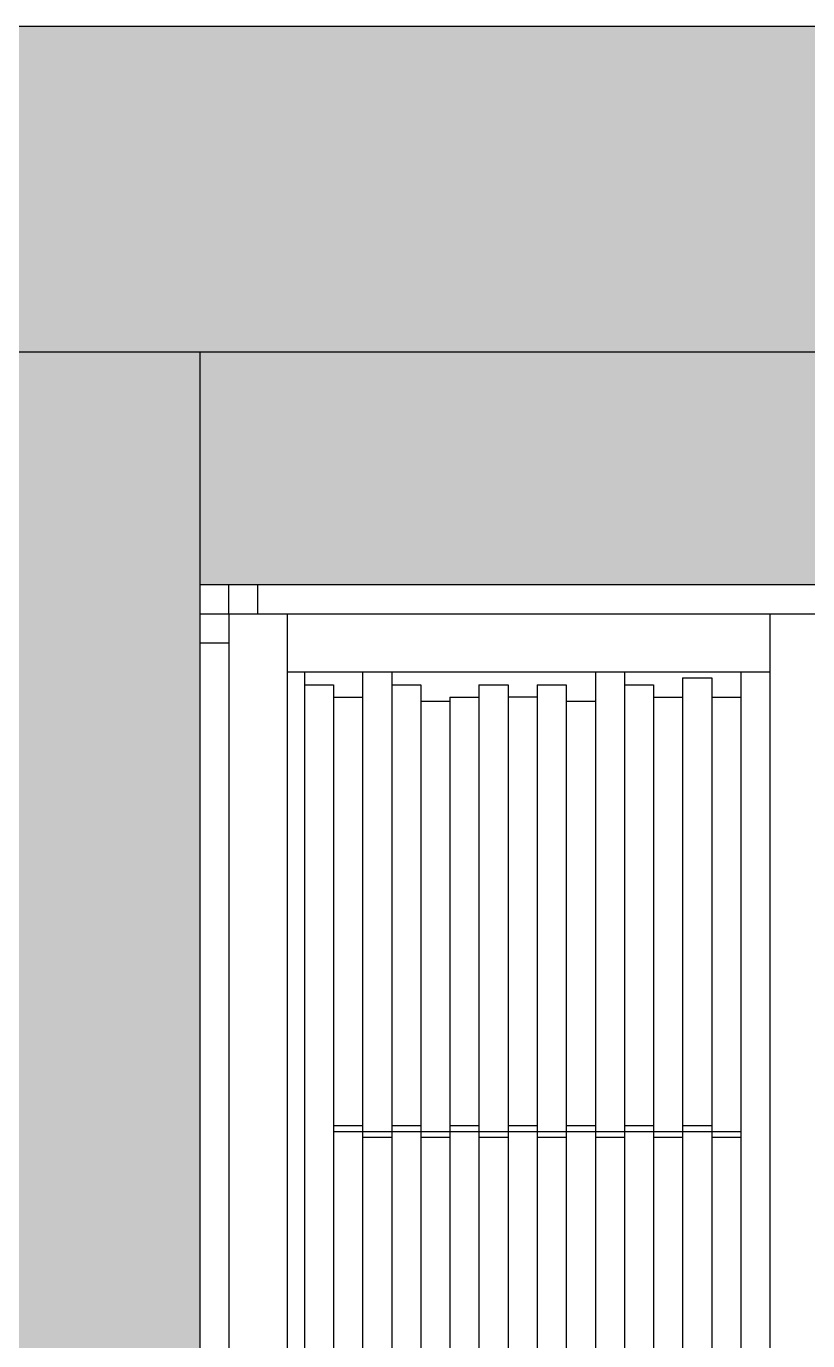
# Model space of a CAD drawing. Header units: millimetres. Extents: x 3409 to 3822, y 896 to 1108.
# Drawn here: x 3425.321 to 3426.664, y 1036.378 to 1038.638 of the extents above; entities that cross this region are included whole.
import ezdxf

# ---------------------------------------------------------------- set-up
doc = ezdxf.new("R2010")
doc.units = ezdxf.units.MM
for name, color, linetype in [('a-epipla', 8, 'Continuous'), ('a-toixoi', 5, 'Continuous'), ('toixoi_provolh', 150, 'Continuous')]:
    doc.layers.add(name, color=color, linetype=linetype)

msp = doc.modelspace()

# ---------------------------------------------------------------- hatches: boundary and pattern name
at = {"layer": 'a-epipla', "true_color": 0xc7c8ca}
h = msp.add_hatch(color=9, dxfattribs=at)
h.dxf.hatch_style = 1
h.paths.add_polyline_path([(3429.0192, 1038.6376), (3412.7192, 1038.6376), (3412.7192, 1038.0776), (3429.0192, 1038.0776)])
h.paths.add_polyline_path([(3479.1192, 1038.6376), (3462.2192, 1038.6376), (3462.2192, 1038.0776), (3478.5192, 1038.0776), (3478.5192, 1034.8776), (3479.1192, 1034.8776)])
at = {"layer": 'toixoi_provolh', "true_color": 0xa7a8aa}
h = msp.add_hatch(color=253, dxfattribs=at)
h.dxf.hatch_style = 1
h.paths.add_polyline_path([(3415.0192, 1038.0776), (3415.0192, 1037.6776)], flags=17)
h.paths.add_polyline_path([(3415.4192, 1038.0776), (3415.0192, 1038.0776), (3415.0192, 1037.6776), (3415.0192, 1035.0776), (3415.4192, 1035.0776)])
h.paths.add_polyline_path([(3418.4192, 1038.0776), (3415.4192, 1038.0776), (3415.4192, 1037.6776), (3418.4192, 1037.6776)])
h.paths.add_polyline_path([(3418.8192, 1038.0776), (3418.4192, 1038.0776), (3418.4192, 1037.6776), (3418.4192, 1035.0776), (3418.8192, 1035.0776)])
h.paths.add_polyline_path([(3421.8192, 1038.0776), (3418.8192, 1038.0776), (3418.8192, 1037.6776), (3421.8192, 1037.6776)])
h.paths.add_polyline_path([(3422.2192, 1038.0776), (3421.8192, 1038.0776), (3421.8192, 1037.6776), (3421.8192, 1035.0776), (3422.2192, 1035.0776)])
h.paths.add_polyline_path([(3425.2192, 1038.0776), (3422.2192, 1038.0776), (3422.2192, 1037.6776), (3425.2192, 1037.6776)])
h.paths.add_polyline_path([(3428.6192, 1038.0776), (3425.6192, 1038.0776), (3425.6192, 1037.6776), (3428.6192, 1037.6776)])
h.paths.add_polyline_path([(3425.6192, 1038.0776), (3425.2192, 1038.0776), (3425.2192, 1037.6776), (3425.2192, 1035.0776), (3425.6192, 1035.0776)])
h.paths.add_polyline_path([(3429.0192, 1038.0776), (3428.6192, 1038.0776), (3428.6192, 1037.6776), (3428.6192, 1035.0776), (3429.0192, 1035.0776)])

# ---------------------------------------------------------------- linework, layer by layer
at = {"layer": 'a-epipla'}
for p, q in [((3425.6692, 1037.6276), (3425.6692, 1037.6776)), ((3425.7192, 1037.6276), (3425.7192, 1037.6776)), ((3425.6192, 1037.6276), (3425.6692, 1037.6276)), ((3425.6692, 1037.6276), (3428.5692, 1037.6276)), ((3425.6692, 1037.6276), (3425.6692, 1035.1276)), ((3425.7692, 1037.6276), (3425.7692, 1035.0776)), ((3426.5992, 1037.6276), (3426.5992, 1035.0776)), ((3425.6192, 1037.5776), (3425.6692, 1037.5776)), ((3425.7692, 1037.5276), (3426.5992, 1037.5276)), ((3425.7992, 1037.5276), (3425.7992, 1037.5056)), ((3425.7992, 1037.5276), (3425.7992, 1035.2276)), ((3425.8992, 1037.5276), (3425.8992, 1037.4839)), ((3425.8992, 1037.5276), (3425.8992, 1035.2276)), ((3425.9492, 1037.5276), (3425.9492, 1035.2276)), ((3426.2992, 1037.5276), (3426.2992, 1037.4771)), ((3426.2992, 1037.5276), (3426.2992, 1035.2276)), ((3426.3492, 1037.5276), (3426.3492, 1037.5056)), ((3426.3492, 1037.5276), (3426.3492, 1035.2276)), ((3426.4492, 1037.5176), (3426.4492, 1037.4839)), ((3426.4492, 1037.5176), (3426.4492, 1035.2376)), ((3426.4492, 1037.5176), (3426.4992, 1037.5176)), ((3426.4992, 1037.5176), (3426.4992, 1037.4839)), ((3426.4992, 1037.5176), (3426.4992, 1035.2376)), ((3426.5492, 1037.5276), (3426.5492, 1037.4839)), ((3426.5492, 1037.5276), (3426.5492, 1035.2276)), ((3425.7992, 1037.5056), (3425.8492, 1037.5056)), ((3425.8492, 1037.5056), (3425.8492, 1037.4839)), ((3425.8492, 1037.5056), (3425.8492, 1035.2496)), ((3425.9492, 1037.5056), (3425.9992, 1037.5056)), ((3425.9992, 1037.5056), (3425.9992, 1037.4771)), ((3425.9992, 1037.5056), (3425.9992, 1035.2496)), ((3426.0992, 1037.5056), (3426.0992, 1037.4839)), ((3426.0992, 1037.5056), (3426.0992, 1035.2496)), ((3426.0992, 1037.5056), (3426.1492, 1037.5056)), ((3426.1492, 1037.5056), (3426.1492, 1037.4839)), ((3426.1492, 1037.5056), (3426.1492, 1035.2496)), ((3426.1992, 1037.5056), (3426.1992, 1037.4839)), ((3426.1992, 1037.5056), (3426.1992, 1035.2496)), ((3426.1992, 1037.5056), (3426.2492, 1037.5056)), ((3426.2492, 1037.5056), (3426.2492, 1037.4771)), ((3426.2492, 1037.5056), (3426.2492, 1035.2496)), ((3426.3492, 1037.5056), (3426.3992, 1037.5056)), ((3426.3992, 1037.5056), (3426.3992, 1037.4839)), ((3426.3992, 1037.5056), (3426.3992, 1035.2496)), ((3425.8492, 1037.4839), (3425.8992, 1037.4839)), ((3425.9992, 1037.4771), (3426.0492, 1037.4771)), ((3426.0492, 1037.4839), (3426.0492, 1037.4771)), ((3426.0492, 1037.4839), (3426.0492, 1035.2713)), ((3426.0492, 1037.4839), (3426.0992, 1037.4839)), ((3426.1992, 1037.4839), (3426.1492, 1037.4839)), ((3426.2492, 1037.4771), (3426.2992, 1037.4771)), ((3426.3992, 1037.4839), (3426.4492, 1037.4839)), ((3426.4992, 1037.4839), (3426.5492, 1037.4839)), ((3425.8492, 1036.7476), (3425.8992, 1036.7476)), ((3425.9492, 1036.7476), (3425.9992, 1036.7476)), ((3426.0492, 1036.7476), (3426.0992, 1036.7476)), ((3426.1492, 1036.7476), (3426.1992, 1036.7476)), ((3426.2492, 1036.7476), (3426.2992, 1036.7476)), ((3426.3492, 1036.7476), (3426.3992, 1036.7476)), ((3426.4492, 1036.7476), (3426.4992, 1036.7476)), ((3425.8492, 1036.7376), (3426.5492, 1036.7376)), ((3425.8992, 1036.7276), (3425.9492, 1036.7276)), ((3425.9992, 1036.7276), (3426.0492, 1036.7276)), ((3426.0992, 1036.7276), (3426.1492, 1036.7276)), ((3426.1992, 1036.7276), (3426.2492, 1036.7276)), ((3426.2992, 1036.7276), (3426.3492, 1036.7276)), ((3426.3992, 1036.7276), (3426.4492, 1036.7276)), ((3426.4992, 1036.7276), (3426.5492, 1036.7276))]:
    msp.add_line(p, q, dxfattribs=at)
at = {"layer": 'a-toixoi'}
for p, q in [((3412.1192, 1038.6376), (3429.0192, 1038.6376)), ((3412.7192, 1038.0776), (3429.0192, 1038.0776))]:
    msp.add_line(p, q, dxfattribs=at)
at = {"layer": 'toixoi_provolh'}
for p, q in [((3425.6192, 1038.0776), (3425.6192, 1035.0776)), ((3425.6192, 1037.6776), (3428.6192, 1037.6776))]:
    msp.add_line(p, q, dxfattribs=at)

doc.saveas('drawing.dxf')
